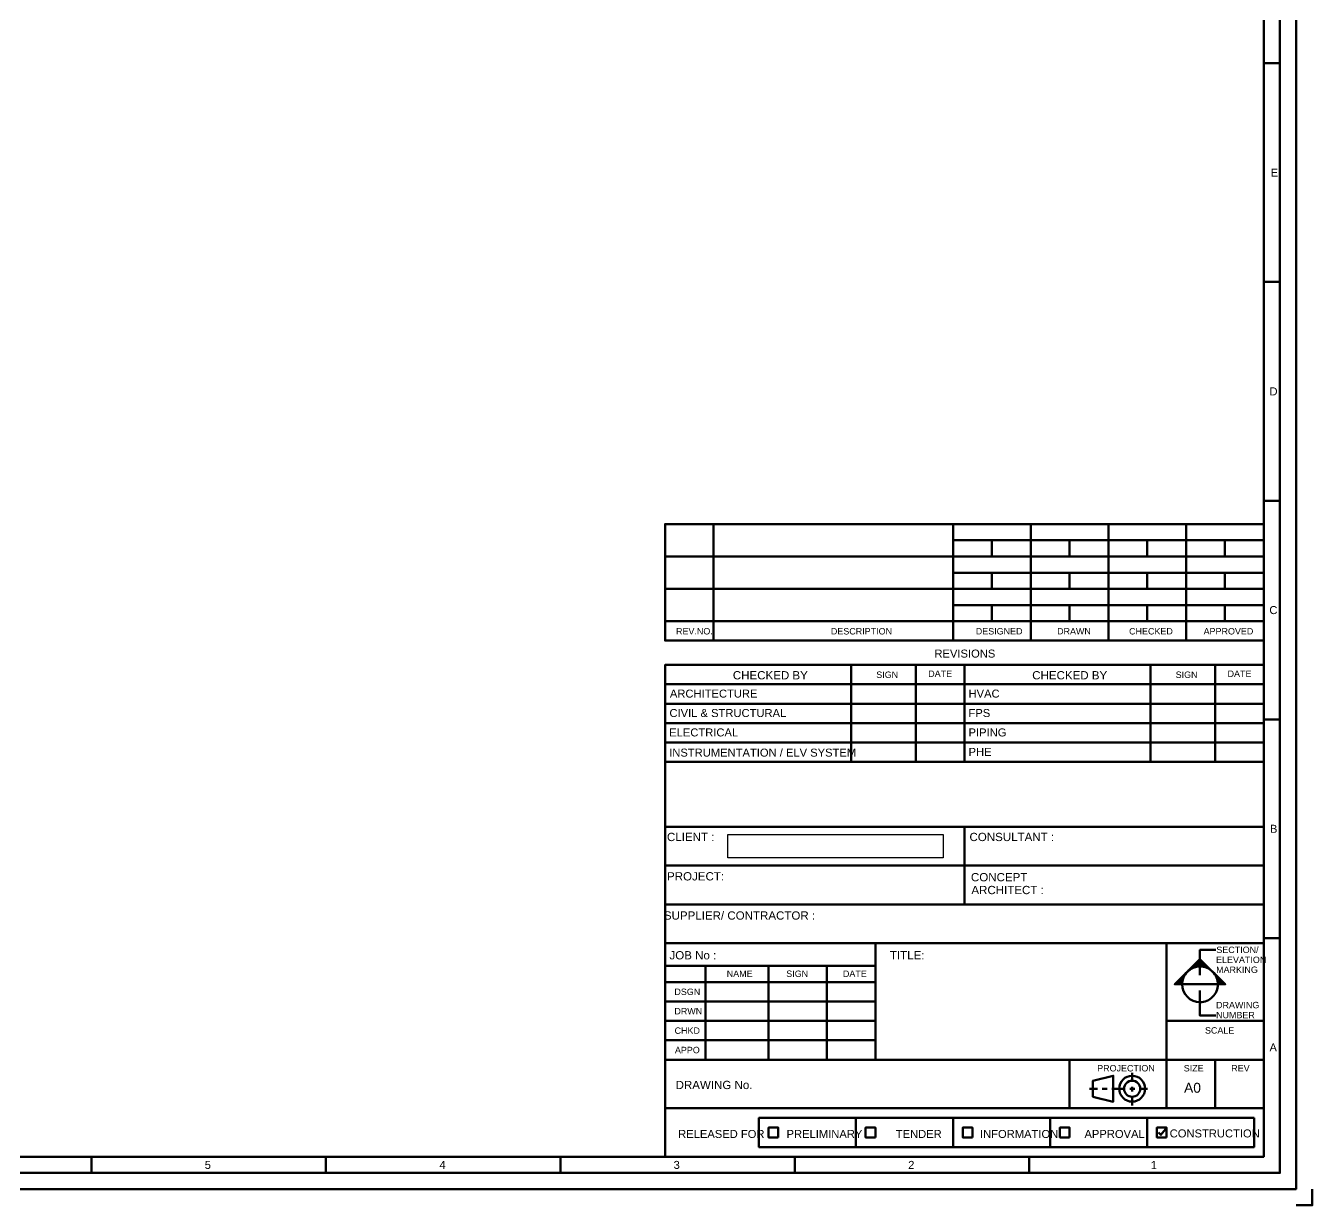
# Model space of a CAD drawing. Extents: x 0 to 1153, y 0 to 816.
# Drawn here: x 767.8 to 1153.4, y 0 to 353.6 of the extents above; entities that cross this region are included whole.
import ezdxf

# ---------------------------------------------------------------- set-up
doc = ezdxf.new("R2010")
doc.units = 0
doc.header["$MEASUREMENT"] = 0
doc.layers.add('Arch', color=7, linetype='Continuous')
doc.layers.add('Hatch', color=7, linetype='Continuous')
doc.styles.add('Arial', font='arial.ttf')
doc.styles.add('p2c-109', font='arial.ttf')
doc.styles.add('p2c-111', font='arial.ttf')
doc.styles.add('p2c-117', font='arial.ttf')
doc.styles.add('p2c-119', font='arial.ttf')
doc.styles.add('p2c-67', font='arial.ttf')
doc.styles.add('p2c-69', font='arial.ttf')
doc.styles.add('p2c-81', font='arial.ttf')
doc.styles.add('p2c-91', font='arial.ttf')
picture_1 = doc.add_image_def('image1.bmp', size_in_pixel=(408, 44))

msp = doc.modelspace()

# ---------------------------------------------------------------- hatches: boundary and pattern name
at = {"layer": 'Hatch', "linetype": 'Continuous', "lineweight": 211}
for points in [[(1119.74, 73.81), (1121.96, 71.59), (1117.53, 71.59)], [(1115.96, 70.02), (1115.64, 69.68), (1115.61, 69.68)], [(1123.53, 70.02), (1123.87, 69.68), (1123.83, 69.68)]]:
    msp.add_hatch(color=11, dxfattribs=at).paths.add_polyline_path(points, flags=0)
at = {"layer": 'Hatch', "linetype": 'Continuous', "lineweight": 0}
for points in [[(1115.64, 69.68), (1115.61, 69.68), (1115.24, 69.31), (1115.36, 69.31)], [(1116.28, 70.34), (1116.3, 70.34), (1115.96, 70.02)], [(1116.67, 70.62), (1116.56, 70.62), (1116.28, 70.34), (1116.3, 70.34)], [(1117.07, 70.87), (1116.81, 70.87), (1116.56, 70.62), (1116.67, 70.62)], [(1117.48, 71.09), (1117.03, 71.09), (1116.81, 70.87), (1117.07, 70.87)], [(1117.91, 71.27), (1117.2, 71.27), (1117.03, 71.09), (1117.48, 71.09)], [(1118.35, 71.41), (1117.35, 71.41), (1117.2, 71.27), (1117.91, 71.27)], [(1118.82, 71.5), (1117.44, 71.5), (1117.35, 71.41), (1118.35, 71.41)], [(1119.27, 71.56), (1117.5, 71.56), (1117.44, 71.5), (1118.82, 71.5)], [(1119.74, 71.59), (1117.53, 71.59), (1117.5, 71.56), (1119.27, 71.56)], [(1121.96, 71.59), (1119.74, 71.59), (1120.2, 71.56), (1121.98, 71.56)], [(1121.98, 71.56), (1120.2, 71.56), (1120.67, 71.5), (1122.03, 71.5)], [(1122.03, 71.5), (1120.67, 71.5), (1121.12, 71.41), (1122.14, 71.41)], [(1122.14, 71.41), (1121.12, 71.41), (1121.57, 71.27), (1122.28, 71.27)], [(1122.28, 71.27), (1121.57, 71.27), (1122, 71.09), (1122.46, 71.09)], [(1122.46, 71.09), (1122, 71.09), (1122.42, 70.87), (1122.67, 70.87)], [(1122.67, 70.87), (1122.42, 70.87), (1122.81, 70.62), (1122.92, 70.62)], [(1122.81, 70.62), (1123.18, 70.34), (1123.53, 70.02), (1123.21, 70.34)], [(1122.81, 70.62), (1122.92, 70.62), (1123.21, 70.34)], [(1123.87, 69.68), (1123.83, 69.68), (1124.12, 69.31), (1124.24, 69.31)], [(1114.41, 66.71), (1112.65, 66.71), (1112.18, 66.24), (1114.39, 66.24)], [(1114.48, 67.17), (1113.1, 67.17), (1112.65, 66.71), (1114.41, 66.71)], [(1114.57, 67.63), (1113.56, 67.63), (1113.1, 67.17), (1114.48, 67.17)], [(1114.71, 68.07), (1114, 68.07), (1113.56, 67.63), (1114.57, 67.63)], [(1114.89, 68.5), (1114.44, 68.5), (1114, 68.07), (1114.71, 68.07)], [(1115.11, 68.91), (1114.85, 68.91), (1114.44, 68.5), (1114.89, 68.5)], [(1115.36, 69.31), (1115.24, 69.31), (1114.85, 68.91), (1115.11, 68.91)], [(1124.24, 69.31), (1124.12, 69.31), (1124.37, 68.91), (1124.63, 68.91)], [(1124.63, 68.91), (1124.37, 68.91), (1124.59, 68.5), (1125.04, 68.5)], [(1125.04, 68.5), (1124.59, 68.5), (1124.76, 68.07), (1125.47, 68.07)], [(1125.47, 68.07), (1124.76, 68.07), (1124.91, 67.63), (1125.92, 67.63)], [(1125.92, 67.63), (1124.91, 67.63), (1125.01, 67.17), (1126.37, 67.17)], [(1126.37, 67.17), (1125.01, 67.17), (1125.07, 66.71), (1126.84, 66.71)], [(1126.84, 66.71), (1125.07, 66.71), (1125.09, 66.24), (1127.3, 66.24)]]:
    msp.add_hatch(color=11, dxfattribs=at).paths.add_polyline_path(points, flags=0)

# ---------------------------------------------------------------- linework, layer by layer
at = {"layer": 'Arch', "color": 11, "linetype": 'Continuous', "lineweight": 211}
for p, q in [((1138.85, 342.35), (1143.7, 342.35)), ((1138.85, 276.79), (1143.7, 276.79)), ((1138.85, 211.22), (1143.7, 211.22)), ((1045.72, 199.35), (1138.85, 199.35)), ((1057.36, 194.49), (1057.36, 199.35)), ((1080.64, 194.49), (1080.64, 199.35)), ((1103.93, 194.49), (1103.93, 199.35)), ((1127.21, 194.49), (1127.21, 199.35)), ((959.39, 194.49), (1138.85, 194.49)), ((1045.72, 189.64), (1138.85, 189.64)), ((1057.36, 184.8), (1057.36, 189.64)), ((1080.64, 184.8), (1080.64, 189.64)), ((1103.93, 184.8), (1103.93, 189.64)), ((1127.21, 184.8), (1127.21, 189.64)), ((959.39, 184.8), (1138.85, 184.8)), ((1057.36, 175.09), (1057.36, 179.94)), ((1080.64, 175.09), (1080.64, 179.94)), ((1103.93, 175.09), (1103.93, 179.94)), ((1127.21, 175.09), (1127.21, 179.94)), ((959.39, 175.09), (1138.85, 175.09)), ((1015.16, 162), (1015.16, 132.89)), ((1034.56, 162), (1034.56, 132.89)), ((1049.12, 162), (1049.12, 132.89)), ((1104.9, 162), (1104.9, 132.89)), ((1124.3, 162), (1124.3, 132.89)), ((959.39, 156.18), (1138.85, 156.18)), ((959.39, 150.36), (1138.85, 150.36)), ((959.39, 144.54), (1138.85, 144.54)), ((1138.85, 145.67), (1143.7, 145.67)), ((959.39, 138.72), (1138.85, 138.72)), ((959.39, 132.89), (1138.85, 132.89)), ((959.39, 113.5), (1138.85, 113.5)), ((1049.12, 113.5), (1049.12, 90.21)), ((959.39, 101.85), (1138.85, 101.85)), ((959.39, 90.21), (1138.85, 90.21)), ((959.39, 78.57), (1138.85, 78.57)), ((1022.43, 43.65), (1022.43, 78.57)), ((1109.75, 29.09), (1109.75, 78.57)), ((1138.85, 80.11), (1143.7, 80.11)), ((959.39, 71.78), (1022.43, 71.78)), ((971.51, 43.65), (971.51, 71.78)), ((990.43, 43.65), (990.43, 71.78)), ((1007.89, 43.65), (1007.89, 71.78)), ((959.39, 66.93), (1022.43, 66.93)), ((959.39, 61.11), (1022.43, 61.11)), ((959.39, 55.29), (1022.43, 55.29)), ((1109.75, 55.29), (1138.85, 55.29)), ((959.39, 49.47), (1022.43, 49.47)), ((959.39, 43.65), (1138.85, 43.65)), ((1080.64, 29.09), (1080.64, 43.65)), ((1124.3, 29.37), (1124.3, 43.65)), ((1099.42, 36.99), (1099.42, 39.7)), ((1086.58, 34.94), (1089, 34.94)), ((1090.45, 34.94), (1091.91, 34.94)), ((1093.36, 34.94), (1097.25, 34.94)), ((1098.7, 34.94), (1100.16, 34.94)), ((1099.42, 34.08), (1099.42, 35.53)), ((1101.61, 34.94), (1104.03, 34.94)), ((1099.42, 29.91), (1099.42, 32.62)), ((959.39, 29.09), (1138.85, 29.09)), ((1016.62, 26.18), (1016.62, 17.45)), ((1045.72, 26.18), (1045.72, 17.45)), ((1074.82, 26.18), (1074.82, 17.45)), ((1103.93, 26.18), (1103.93, 17.45)), ((787.51, 14.54), (787.51, 9.69)), ((857.77, 14.54), (857.77, 9.69)), ((928.04, 14.54), (928.04, 9.69)), ((998.3, 14.54), (998.3, 9.69)), ((1068.58, 14.54), (1068.58, 9.69))]:
    msp.add_line(p, q, dxfattribs=at)
for points in [[(4.85, 810.97), (4.85, 4.85), (1148.55, 4.85), (1148.55, 810.97)], [(9.69, 806.12), (9.69, 9.69), (1143.7, 9.69), (1143.7, 806.12)], [(14.54, 801.27), (14.54, 14.54), (1138.85, 14.54), (1138.85, 801.27)], [(1119.74, 73.81), (1127.3, 66.24), (1112.18, 66.24)], [(1087.63, 32.51), (1093.73, 31.05), (1093.73, 38.81), (1087.63, 37.35)], [(1135.94, 26.18), (1135.94, 17.45), (987.52, 17.45), (987.52, 26.18)], [(993.34, 20.36), (993.34, 23.27), (990.43, 23.27), (990.43, 20.36)], [(1022.43, 20.36), (1022.43, 23.27), (1019.53, 23.27), (1019.53, 20.36)], [(1051.54, 20.36), (1051.54, 23.27), (1048.63, 23.27), (1048.63, 20.36)], [(1080.64, 20.36), (1080.64, 23.27), (1077.73, 23.27), (1077.73, 20.36)], [(1109.75, 20.36), (1109.75, 23.27), (1106.84, 23.27), (1106.84, 20.36)]]:
    msp.add_lwpolyline(points, close=True, dxfattribs=at)
for points in [[(1138.85, 204.19), (959.39, 204.19), (959.39, 194.49), (959.39, 184.8), (959.39, 169.27), (1138.85, 169.27)], [(973.94, 169.27), (973.94, 184.8), (973.94, 194.49), (973.94, 204.19)], [(1045.72, 169.27), (1045.72, 184.8), (1045.72, 194.49), (1045.72, 204.19)], [(1069, 169.27), (1069, 184.8), (1069, 194.49), (1069, 204.19)], [(1092.28, 169.27), (1092.28, 184.8), (1092.28, 194.49), (1092.28, 204.19)], [(1115.57, 169.27), (1115.57, 184.8), (1115.57, 194.49), (1115.57, 204.19)], [(1045.72, 179.94), (1069, 179.94), (1138.85, 179.94)], [(959.39, 14.54), (959.39, 162), (1138.85, 162)], [(1124.44, 76.57), (1119.74, 76.57), (1119.74, 68.95)], [(1124.44, 56.85), (1119.74, 56.85), (1119.74, 64.37)], [(1109.39, 22.8), (1108.04, 21.07), (1107.29, 21.82)], [(1153.39, 4.85), (1153.39, 0), (1148.55, 0)]]:
    msp.add_lwpolyline(points, dxfattribs=at)
msp.add_lwpolyline([(1119.73, 71.6, 0.414207), (1114.38, 66.25, 0.414208), (1119.73, 60.9, 0.414219), (1125.08, 66.25, 0.414219)], format="xyb", close=True, dxfattribs=at)
for radius in [3.88, 2.42]:
    msp.add_circle((1099.41, 34.94), radius, dxfattribs=at)
at = {"layer": 'Hatch', "color": 11, "linetype": 'Continuous', "lineweight": 211}
msp.add_lwpolyline([(1123.53, 70.02), (1119.74, 73.81), (1115.96, 70.02), (1112.18, 66.24), (1114.38, 66.25, -0.198906), (1115.95, 70.03, -0.414215), (1123.52, 70.03, -0.198921), (1125.09, 66.24), (1127.3, 66.24)], format="xyb", close=True, dxfattribs=at)
at = {"layer": 'Hatch', "color": 11, "linetype": 'Continuous', "lineweight": 0}
for points in [[(1123.53, 70.02), (1123.21, 70.34), (1123.21, 70.34), (1122.92, 70.62), (1122.81, 70.62), (1123.21, 70.34), (1122.81, 70.62), (1122.92, 70.62), (1122.42, 70.87), (1122.67, 70.87), (1122, 71.09), (1122.46, 71.09), (1121.57, 71.27), (1122.28, 71.27), (1121.12, 71.41), (1122.14, 71.41), (1120.67, 71.5), (1122.03, 71.5), (1120.2, 71.56), (1121.98, 71.56), (1119.74, 71.59), (1121.96, 71.59), (1119.74, 71.59), (1117.53, 71.59), (1121.98, 71.56), (1120.2, 71.56), (1122.03, 71.5), (1120.67, 71.5), (1122.14, 71.41), (1121.12, 71.41), (1122.28, 71.27), (1121.57, 71.27), (1122.46, 71.09), (1122, 71.09), (1122.67, 70.87), (1122.42, 70.87), (1122.92, 70.62), (1122.67, 70.87), (1122.46, 71.09), (1122.28, 71.27), (1122.14, 71.41), (1122.03, 71.5), (1121.96, 71.59), (1121.96, 71.59), (1119.74, 73.81), (1117.5, 71.56), (1117.44, 71.5), (1117.35, 71.41), (1117.2, 71.27), (1117.03, 71.09), (1116.81, 70.87), (1116.56, 70.62), (1116.3, 70.34), (1115.96, 70.02), (1115.61, 69.68), (1115.24, 69.31), (1114.85, 68.91), (1114.44, 68.5), (1114, 68.07), (1113.56, 67.63), (1113.1, 67.17), (1112.65, 66.71), (1114.39, 66.24), (1114.41, 66.71), (1114.48, 67.17), (1114.57, 67.63), (1114.71, 68.07), (1114.89, 68.5), (1115.11, 68.91), (1115.36, 69.31), (1115.61, 69.68), (1115.96, 70.02), (1116.3, 70.34), (1116.67, 70.62), (1117.07, 70.87), (1117.48, 71.09), (1117.91, 71.27), (1118.35, 71.41), (1118.82, 71.5), (1119.27, 71.56), (1119.74, 71.59), (1120.2, 71.56), (1120.67, 71.5), (1121.12, 71.41), (1121.57, 71.27), (1122, 71.09), (1122.42, 70.87), (1122.81, 70.62), (1123.18, 70.34), (1123.53, 70.02), (1123.83, 69.68), (1124.12, 69.31), (1124.37, 68.91), (1124.59, 68.5), (1124.76, 68.07), (1124.91, 67.63), (1125.01, 67.17), (1125.07, 66.71), (1127.3, 66.24), (1126.84, 66.71), (1126.37, 67.17), (1125.92, 67.63), (1125.47, 68.07), (1125.04, 68.5), (1124.63, 68.91), (1124.24, 69.31), (1123.83, 69.68)], [(1112.65, 66.71), (1114.41, 66.71), (1113.1, 67.17), (1114.48, 67.17), (1113.56, 67.63), (1114.57, 67.63), (1114, 68.07), (1114.71, 68.07), (1114.44, 68.5), (1114.89, 68.5), (1114.85, 68.91), (1115.11, 68.91), (1115.24, 69.31), (1115.36, 69.31), (1115.61, 69.68), (1115.61, 69.68), (1115.36, 69.31), (1115.24, 69.31), (1115.11, 68.91), (1114.85, 68.91), (1114.89, 68.5), (1114.44, 68.5), (1114.71, 68.07), (1114, 68.07), (1114.57, 67.63), (1113.56, 67.63), (1114.48, 67.17), (1113.1, 67.17), (1114.41, 66.71), (1112.65, 66.71), (1114.39, 66.24), (1112.18, 66.24)], [(1116.28, 70.34), (1116.3, 70.34), (1116.56, 70.62), (1116.28, 70.34)], [(1116.67, 70.62), (1116.56, 70.62), (1116.67, 70.62), (1116.81, 70.87)], [(1117.07, 70.87), (1116.81, 70.87), (1117.07, 70.87), (1117.03, 71.09)], [(1117.48, 71.09), (1117.03, 71.09), (1117.48, 71.09), (1117.2, 71.27)], [(1117.91, 71.27), (1117.2, 71.27), (1117.91, 71.27), (1117.35, 71.41)], [(1118.35, 71.41), (1117.35, 71.41), (1118.35, 71.41), (1117.44, 71.5)], [(1118.82, 71.5), (1117.44, 71.5), (1118.82, 71.5), (1117.5, 71.56)], [(1119.27, 71.56), (1117.5, 71.56), (1119.27, 71.56), (1117.53, 71.59)], [(1125.07, 66.71), (1126.84, 66.71), (1125.01, 67.17), (1126.37, 67.17), (1124.91, 67.63), (1125.92, 67.63), (1124.76, 68.07), (1125.47, 68.07), (1124.59, 68.5), (1125.04, 68.5), (1124.37, 68.91), (1124.63, 68.91), (1124.12, 69.31), (1124.24, 69.31), (1123.83, 69.68), (1123.83, 69.68), (1124.24, 69.31), (1124.12, 69.31), (1124.63, 68.91), (1124.37, 68.91), (1125.04, 68.5), (1124.59, 68.5), (1125.47, 68.07), (1124.76, 68.07), (1125.92, 67.63), (1124.91, 67.63), (1126.37, 67.17), (1125.01, 67.17), (1126.84, 66.71), (1125.07, 66.71), (1127.3, 66.24), (1125.09, 66.24)]]:
    msp.add_lwpolyline(points, close=True, dxfattribs=at)

# ---------------------------------------------------------------- texts
at = {"layer": 'Arch', "color": 11, "linetype": 'Continuous', "lineweight": 211}
for s, height, style, p in [('E', 2.4, 'p2c-119', (1140.94, 308.36)), ('D', 2.4, 'p2c-119', (1140.57, 242.79)), ('C', 2.4, 'p2c-119', (1140.53, 177.23)), ('REV.NO.', 1.919, 'p2c-91', (962.69, 171.12)), ('DESCRIPTION', 1.9193, 'p2c-91', (1009.11, 171.12)), ('DESIGNED', 1.919, 'p2c-91', (1052.54, 171.12)), ('DRAWN', 1.919, 'p2c-91', (1076.91, 171.12)), ('CHECKED', 1.919, 'p2c-91', (1098.49, 171.12)), ('APPROVED', 1.919, 'p2c-91', (1120.83, 171.12)), ('REVISIONS', 2.399, 'p2c-91', (1040.14, 164.19)), ('CHECKED BY', 2.475, 'p2c-81', (979.72, 157.65)), ('SIGN', 1.919, 'p2c-91', (1022.71, 158.09)), ('DATE', 1.919, 'p2c-91', (1038.28, 158.39)), ('CHECKED BY', 2.475, 'p2c-117', (1069.45, 157.65)), ('SIGN', 1.919, 'p2c-119', (1112.45, 158.09)), ('DATE', 1.919, 'p2c-119', (1128.01, 158.39)), ('ARCHITECTURE', 2.3991, 'p2c-91', (960.85, 152.19)), ('HVAC', 2.399, 'p2c-91', (1050.37, 152.19)), ('CIVIL & STRUCTURAL', 2.3991, 'p2c-91', (960.72, 146.37)), ('FPS', 2.399, 'p2c-91', (1050.36, 146.37)), ('ELECTRICAL', 2.399, 'p2c-91', (960.64, 140.55)), ('PIPING', 2.399, 'p2c-91', (1050.37, 140.55)), ('INSTRUMENTATION / ELV SYSTEM', 2.3991, 'p2c-91', (960.64, 134.5)), ('PHE', 2.399, 'p2c-91', (1050.37, 134.73)), ('B', 2.4, 'p2c-119', (1140.71, 111.66)), ('CLIENT :', 2.475, 'p2c-81', (959.97, 109.18)), ('CONSULTANT :', 2.4753, 'p2c-81', (1050.65, 109.18)), ('PROJECT:', 2.475, 'p2c-81', (960, 97.38)), ('CONCEPT', 2.475, 'p2c-81', (1051.09, 97.12)), ('ARCHITECT :', 2.4753, 'p2c-81', (1051.22, 93.27)), ('SUPPLIER/ CONTRACTOR :', 2.4753, 'p2c-81', (959.05, 85.63)), ('SECTION/', 1.919, 'p2c-111', (1124.64, 75.62)), ('JOB No :', 2.475, 'p2c-81', (960.73, 73.71)), ('TITLE:', 2.475, 'p2c-81', (1026.78, 73.71)), ('ELEVATION', 1.919, 'p2c-111', (1124.56, 72.63)), ('NAME', 1.919, 'p2c-69', (977.89, 68.45)), ('SIGN', 1.919, 'p2c-69', (995.73, 68.45)), ('DATE', 1.919, 'p2c-69', (1012.71, 68.45)), ('MARKING', 1.919, 'p2c-111', (1124.57, 69.65)), ('DSGN', 1.919, 'p2c-69', (962.2, 63.04)), ('DRWN', 1.919, 'p2c-69', (962.2, 57.22)), ('DRAWING', 1.919, 'p2c-111', (1124.56, 59.06)), ('NUMBER', 1.919, 'p2c-111', (1124.56, 56.07)), ('CHKD', 1.919, 'p2c-69', (962.26, 51.4)), ('SCALE', 1.919, 'p2c-69', (1121.24, 51.47)), ('APPO', 1.919, 'p2c-69', (962.36, 45.58)), ('A', 2.4, 'p2c-119', (1140.57, 46.11)), ('PROJECTION', 1.919, 'p2c-69', (1088.92, 40.12)), ('SIZE', 1.919, 'p2c-69', (1114.87, 40.12)), ('REV', 1.919, 'p2c-69', (1129.11, 40.12)), ('DRAWING No.', 2.4753, 'p2c-67', (962.56, 34.83)), ('A0', 2.97, 'p2c-109', (1114.96, 33.74)), ('5', 2.4, 'p2c-119', (821.43, 10.9)), ('4', 2.4, 'p2c-119', (891.77, 10.9)), ('3', 2.4, 'p2c-119', (961.96, 10.9)), ('2', 2.4, 'p2c-119', (1032.27, 10.9)), ('1', 2.4, 'p2c-119', (1104.97, 10.86))]:
    msp.add_text(s, height=height, dxfattribs=dict(at, style=style)).set_placement(p)
at = {"layer": 'Hatch', "color": 11, "linetype": 'Continuous', "lineweight": 211, "style": 'Arial'}
for s, height, p in [('RELEASED FOR', 2.3991, (963.32, 20.18)), ('PRELIMINARY', 2.3991, (995.82, 20.18)), ('TENDER', 2.399, (1028.55, 20.18)), ('INFORMATION', 2.3991, (1053.8, 20.18)), ('APPROVAL', 2.399, (1085.11, 20.18)), ('CONSTRUCTION', 2.3991, (1110.66, 20.34))]:
    msp.add_text(s, height=height, dxfattribs=at).set_placement(p)

# ---------------------------------------------------------------- pictures from other files: only their frames are drawn
image = msp.add_image(picture_1, insert=(978.18, 104.19), size_in_units=(64.56, 6.96))
image.dxf.flags = 7

doc.saveas('drawing.dxf')
